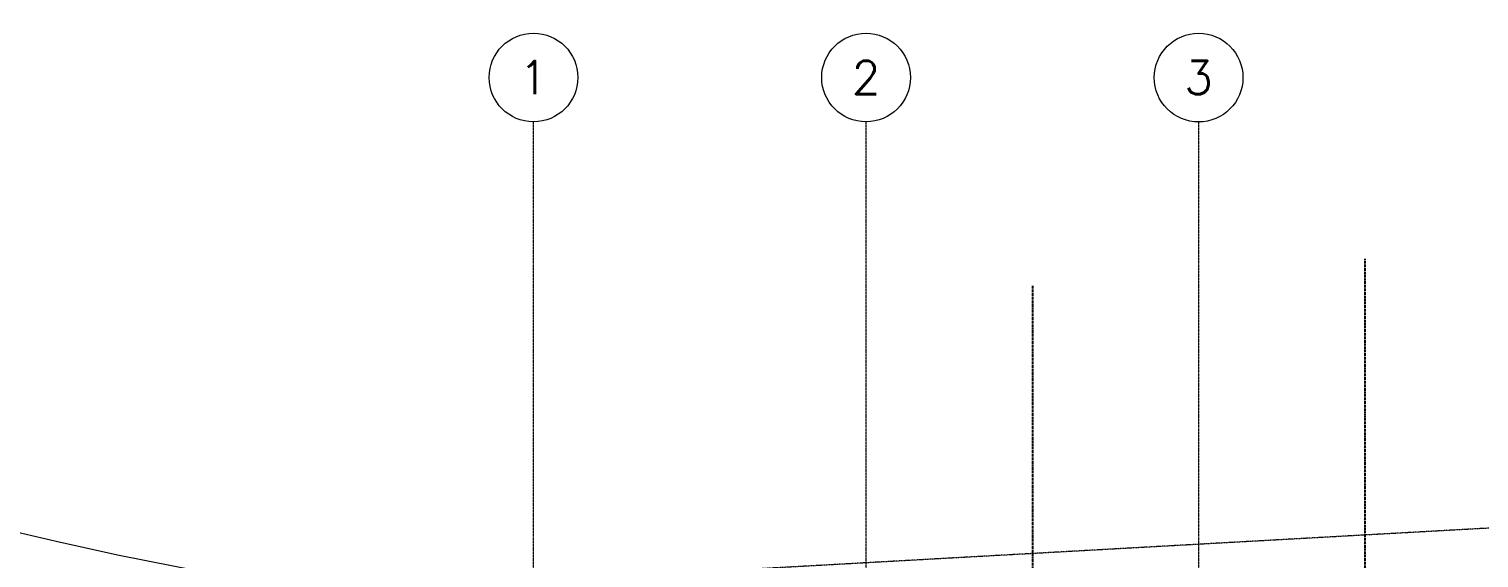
# Model space of a CAD drawing. Header units: inches. Extents: x 0 to 235202, y 0 to 184293.
# Drawn here: x 139176 to 158795, y 142128 to 149289 of the extents above; entities that cross this region are included whole.
import ezdxf
from ezdxf.enums import TextEntityAlignment as Align

# ---------------------------------------------------------------- set-up
doc = ezdxf.new("R2010")
doc.units = ezdxf.units.IN
doc.header["$MEASUREMENT"] = 0
for name, pattern in [('CENTER', [2, 1.25, -0.25, 0.25, -0.25]), ('HIDDEN', [0.375, 0.25, -0.125]), ('PHANTOM2', [1.25, 0.625, -0.125, 0.125, -0.125, 0.125, -0.125])]:
    doc.linetypes.add(name, pattern=pattern)
for name, color, linetype, lineweight in [('.5', 8, 'Continuous', 0), ('DIM', 251, 'Continuous', 0), ('grid nos', 253, 'Continuous', 0)]:
    doc.layers.add(name, color=color, linetype=linetype, lineweight=lineweight)
for name, color, linetype in [('GRID_TXT45', 4, 'Continuous'), ('M-X-BKGD', 8, 'Continuous'), ('WINDOW ELEV', 3, 'Continuous')]:
    doc.layers.add(name, color=color, linetype=linetype)
doc.styles.add('SIMPLEX', font='simplex.shx')
doc.styles.get("Standard").update_dxf_attribs({"font": 'arial.ttf'})
doc.linetypes.add('FENCE_LINE', pattern='A,0.5,-0.1,["X",Standard,S=0.1,R=0,X=-0.02,Y=-0.05],-0.1', length=0.7)

# ---------------------------------------------------------------- blocks, each defined once
blk = doc.blocks.new('GRID_SYM')
at = {"color": 2}
blk.add_circle((0, 6), 6, dxfattribs=at)
at = {"layer": 'GRID_TXT45', "color": 4, "style": 'SIMPLEX'}
blk.add_attdef('GRD_TXT', text='', height=4.5, dxfattribs=at).set_placement((0, 6), align=Align.MIDDLE_CENTER)
blk = doc.blocks.new('FLOOR PLAN REV 2')
at = {"layer": '.5', "color": 8, "linetype": 'CENTER', "ltscale": 10}
for p, q in [((71527, 216571), (71527, 247859)), ((76027, 216571), (76027, 247859)), ((80527, 216571), (80527, 247858))]:
    blk.add_line(p, q, dxfattribs=at)
at = {"color": 8, "linetype": 'PHANTOM2', "ltscale": 20}
for p, q in [((82777, 246004), (82777, 222708)), ((78277, 245641), (78277, 222708))]:
    blk.add_line(p, q, dxfattribs=at)
at = {"layer": 'DIM', "color": 8, "linetype": 'HIDDEN', "ltscale": 10}
for p, q in [((85650, 242426), (77662, 241981)), ((77662, 241981), (71173, 241619))]:
    blk.add_line(p, q, dxfattribs=at)
at = {"layer": 'DIM', "color": 8, "linetype": 'Continuous'}
blk.add_arc((76434, 292014), 51111, 236.5614, 351.1141, dxfattribs=at)
at = {"layer": 'DIM', "color": 8, "linetype": 'FENCE_LINE', "ltscale": 25}
blk.add_arc((76434, 292014), 54111, 255.1469, 351.1141, dxfattribs=at)
at = {"layer": 'GRID_TXT45', "color": 8, "style": 'SIMPLEX'}
for p in [(53803, 233268), (53803, 227018), (53803, 220768)]:
    blk.add_attdef('GRD_TXT', text='', height=450, rotation=180, dxfattribs=at).set_placement(p, align=Align.MIDDLE_CENTER)
blk = doc.blocks.new('PLAN REV 1')
at = {"layer": 'WINDOW ELEV', "color": 1}
blk.add_blockref('FLOOR PLAN REV 2', (115855, -22752), dxfattribs=at)

msp = doc.modelspace()

# ---------------------------------------------------------------- block references
at = {"layer": 'grid nos'}
ref = msp.add_blockref('GRID_SYM', (146001.9, 149232.4), dxfattribs=dict(at, xscale=100, yscale=100, zscale=100, rotation=180))
ref.add_attrib('GRD_TXT', '1', dxfattribs={"layer": 'GRID_TXT45', "color": 4, "height": 450, "rotation": 360, "style": 'SIMPLEX'}).set_placement((146001.9, 148632.4), align=Align.MIDDLE_CENTER)
ref = msp.add_blockref('GRID_SYM', (150501.3, 149232.4), dxfattribs=dict(at, xscale=100, yscale=100, zscale=100, rotation=180))
ref.add_attrib('GRD_TXT', '2', dxfattribs={"layer": 'GRID_TXT45', "color": 4, "height": 450, "rotation": 360, "style": 'SIMPLEX'}).set_placement((150501.3, 148632.4), align=Align.MIDDLE_CENTER)
ref = msp.add_blockref('GRID_SYM', (155001.5, 149231.1), dxfattribs=dict(at, xscale=100.0000000002237, yscale=100.0000000002237, zscale=100.0000000002237, rotation=179.9786776434566))
ref.add_attrib('GRD_TXT', '3', dxfattribs={"layer": 'GRID_TXT45', "color": 4, "height": 450, "rotation": 359.97868, "style": 'SIMPLEX'}).set_placement((155001.3, 148631.1), align=Align.MIDDLE_CENTER)
at = {"layer": 'M-X-BKGD', "color": 8}
msp.add_blockref('PLAN REV 1', (-41380, -77074.9), dxfattribs=at)

doc.saveas('drawing.dxf')
